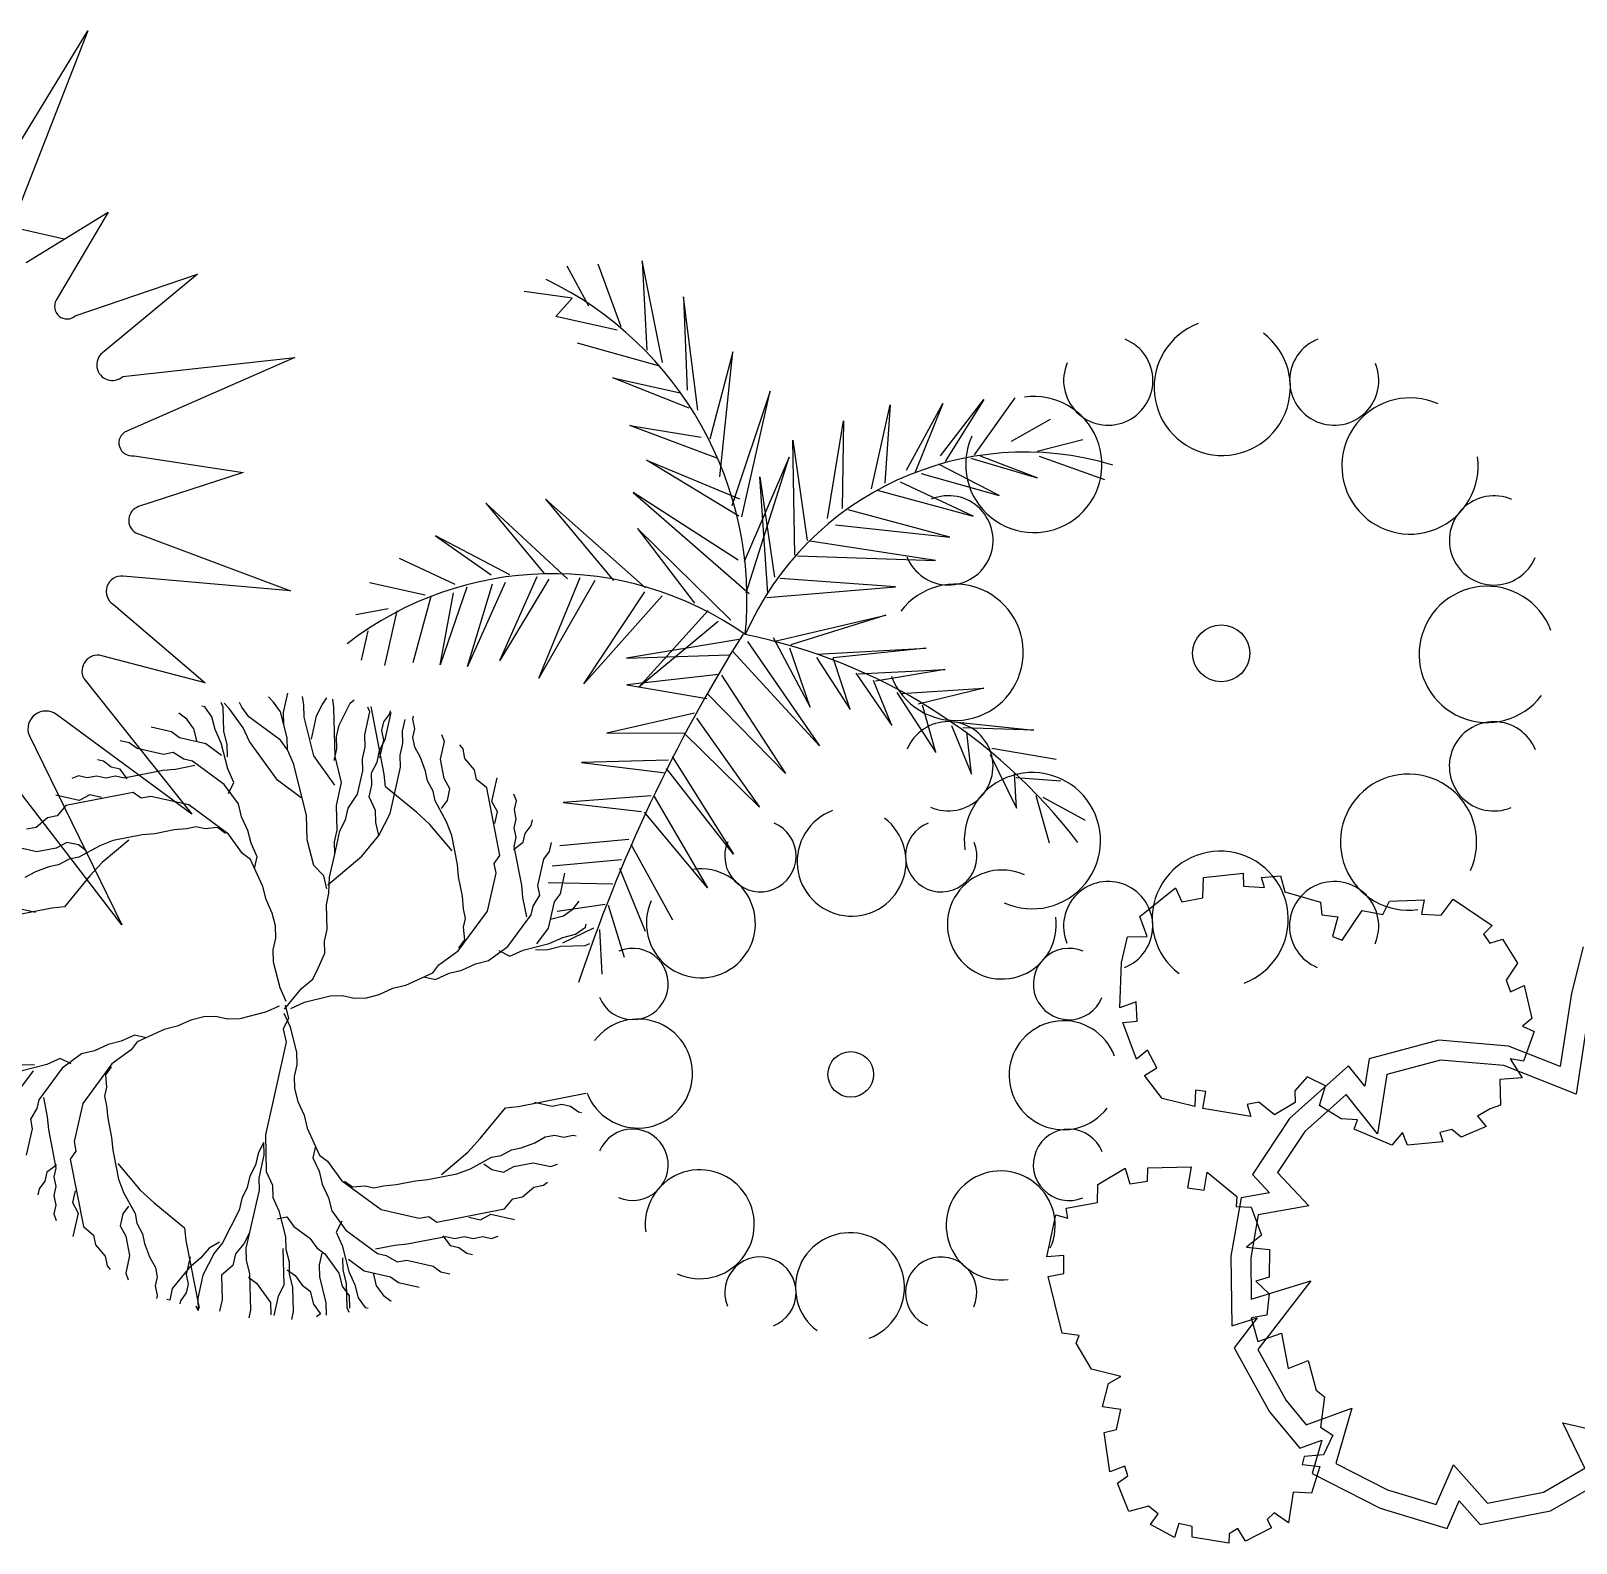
# Model space of a CAD drawing. Header units: millimetres. Extents: x 2680932 to 6187768, y 127588 to 383208.
# Drawn here: x 3078451 to 3079363, y 146668 to 147560 of the extents above; entities that cross this region are included whole.
import ezdxf

# ---------------------------------------------------------------- set-up
doc = ezdxf.new("R2010")
doc.units = ezdxf.units.MM
doc.header["$LTSCALE"] = 20
doc.layers.add('家具内线', color=36, linetype='Continuous')
doc.layers.add('家具外线', color=255, linetype='Continuous')

# ---------------------------------------------------------------- blocks, each defined once
blk = doc.blocks.new('MK-ZW-0004')
at = {"layer": '家具内线'}
for p, q in [((-131356.9, 4514.5), (-131363.73, 4542.24)), ((-131354.85, 4510.93), (-131339.53, 4535.52)), ((-131354.85, 4495.11), (-131371.21, 4515.81)), ((-131357.9, 4472.79), (-131378.71, 4505.19)), ((-131341.56, 4507.46), (-131355.87, 4492.94)), ((-131354.5, 4474.74), (-131341.56, 4507.46)), ((-131352.1, 4442.88), (-131382.45, 4484.06)), ((-131382.45, 4484.06), (-131355.17, 4452.2)), ((-131338.48, 4474.41), (-131354.83, 4455.56)), ((-131351.76, 4446.24), (-131338.48, 4474.41)), ((-131333.7, 4450.24), (-131349.02, 4425.65)), ((-131344.25, 4409.4), (-131333.7, 4450.24)), ((-131380.73, 4445.49), (-131347.66, 4423.27)), ((-131345.61, 4411.78), (-131380.73, 4445.49)), ((-131503.8, 4377.02), (-131519.67, 4414.95)), ((-131337.08, 4385.02), (-131373.56, 4421.11)), ((-131373.56, 4421.11), (-131340.83, 4395.53)), ((-131327.89, 4420.34), (-131340.15, 4394.33)), ((-131336.4, 4383.82), (-131327.89, 4420.34)), ((-131329.23, 4359.44), (-131375.26, 4404.31)), ((-131375.26, 4404.31), (-131334.01, 4367.79)), ((-131202.27, 4345.15), (-131183.81, 4404.77)), ((-131183.81, 4404.77), (-131191.7, 4347.11)), ((-131318.34, 4395.74), (-131334.01, 4367.79)), ((-131327.53, 4360.42), (-131318.34, 4395.74)), ((-131307.02, 4324.05), (-131290.33, 4396.97)), ((-131290.33, 4396.97), (-131296.9, 4321.67)), ((-131253.32, 4332.29), (-131239.7, 4395.27)), ((-131239.7, 4395.27), (-131241.88, 4332.71)), ((-131226.91, 4337.18), (-131208.89, 4402.68)), ((-131208.89, 4402.68), (-131219.43, 4339.42)), ((-131172.34, 4354.1), (-131156.07, 4402.24)), ((-131157.38, 4358.58), (-131140.22, 4394.96)), ((-131136.69, 4368.37), (-131120.42, 4396.07)), ((-131505.12, 4374.22), (-131528.46, 4389.48)), ((-131475.62, 4348.18), (-131493.68, 4384.85)), ((-131493.68, 4384.85), (-131480.46, 4351.54)), ((-131281.93, 4326.14), (-131264.79, 4393.18)), ((-131264.79, 4393.18), (-131268.29, 4327.82)), ((-131122.61, 4374.38), (-131104.13, 4393.13)), ((-131303.34, 4377.42), (-131321.05, 4345.14)), ((-131319, 4333.65), (-131303.34, 4377.42)), ((-131499.39, 4359.1), (-131524.49, 4367.23)), ((-131449.2, 4332.63), (-131470.79, 4375.47)), ((-131470.79, 4375.47), (-131460.21, 4336.56)), ((-131424.55, 4320.17), (-131451.42, 4372.24)), ((-131451.42, 4372.24), (-131437.32, 4327.17)), ((-131392.85, 4315.82), (-131432.93, 4370.56)), ((-131432.93, 4370.56), (-131404.3, 4315.4)), ((-131364.24, 4311.75), (-131417.09, 4373.49)), ((-131417.09, 4373.49), (-131375.68, 4311.34)), ((-131333.87, 4314.82), (-131389.79, 4366.62)), ((-131389.79, 4366.62), (-131347.51, 4313.15)), ((-131317.98, 4335.82), (-131373.54, 4373.65)), ((-131373.54, 4373.65), (-131322.75, 4344.16)), ((-131135.81, 4366.83), (-131113.79, 4348.77)), ((-131120.85, 4371.3), (-131101.92, 4363.74)), ((-131147.69, 4362.07), (-131122.59, 4333.51)), ((-131478.7, 4348.46), (-131519.64, 4343.43)), ((-131173.66, 4351.3), (-131143.28, 4323.72)), ((-131161.78, 4356.06), (-131131.39, 4328.48)), ((-131188.16, 4300.08), (-131217.23, 4340.68)), ((-131201.39, 4343.61), (-131163.52, 4308.05)), ((-131163.52, 4308.05), (-131190.82, 4345.57)), ((-131506.42, 4330.55), (-131464.17, 4338.38)), ((-131464.61, 4334.04), (-131506.42, 4330.55)), ((-131211.05, 4299.25), (-131241.88, 4332.71)), ((-131223.83, 4336.9), (-131188.16, 4300.08)), ((-131488.37, 4314.31), (-131447.44, 4329.55)), ((-131444.8, 4324.93), (-131488.37, 4314.31)), ((-131251.54, 4278.13), (-131293.81, 4321.39)), ((-131281.05, 4324.6), (-131240.1, 4288.76)), ((-131240.1, 4288.76), (-131266.09, 4329.08)), ((-131254.64, 4329.5), (-131211.05, 4299.25)), ((-131466.79, 4291.91), (-131430.71, 4320.73)), ((-131422.79, 4317.09), (-131466.79, 4291.91)), ((-131441.26, 4277.91), (-131402.54, 4312.33)), ((-131336.07, 4313.56), (-131383.59, 4263.89)), ((-131304.38, 4319.43), (-131251.54, 4278.13)), ((-131392.41, 4309.94), (-131441.26, 4277.91)), ((-131363.36, 4310.21), (-131412.64, 4263.62)), ((-131412.64, 4263.62), (-131374.8, 4309.8)), ((-131327.7, 4304.05), (-131403.84, 4268.66)), ((-131383.59, 4263.89), (-131345.75, 4310.07)), ((-131326.34, 4214.89), (-131328.58, 4305.58)), ((-131309.66, 4308.24), (-131312.26, 4231.12)), ((-131303.93, 4303.34), (-131243.62, 4294.92)), ((-131243.62, 4294.92), (-131304.81, 4294.66)), ((-131403.84, 4268.66), (-131340.46, 4290.61)), ((-131338.7, 4287.53), (-131326.34, 4214.89)), ((-131312.26, 4231.12), (-131302.6, 4285.7)), ((-131358.94, 4271.86), (-131424.95, 4234.1)), ((-131358.06, 4270.32), (-131345.71, 4207.9)), ((-131292.91, 4268.77), (-131223.36, 4269.72)), ((-131223.36, 4269.72), (-131287.63, 4259.53)), ((-131424.95, 4234.1), (-131359.82, 4263.19)), ((-131345.71, 4207.9), (-131365.98, 4263.75)), ((-131289.83, 4258.27), (-131288.47, 4179.33)), ((-131367.73, 4246.4), (-131427.14, 4202.19)), ((-131288.47, 4179.33), (-131280.14, 4241.33)), ((-131272.65, 4233.35), (-131207.95, 4247.89)), ((-131207.95, 4247.89), (-131268.24, 4225.65)), ((-131374.77, 4238.28), (-131354.06, 4186.77)), ((-131427.14, 4202.19), (-131380.05, 4227.08)), ((-131354.06, 4186.77), (-131377.41, 4222.47)), ((-131255.03, 4212.77), (-131200.02, 4223.81)), ((-131200.02, 4223.81), (-131251.51, 4206.61)), ((-131262.52, 4220.75), (-131262.93, 4155.11)), ((-131236.1, 4194.99), (-131184.61, 4212.19)), ((-131184.61, 4212.19), (-131230.37, 4190.09)), ((-131387.97, 4210.29), (-131431.52, 4158.8)), ((-131385.32, 4205.67), (-131368.14, 4160.32)), ((-131262.93, 4155.11), (-131255.47, 4208.43)), ((-131431.52, 4158.8), (-131392.36, 4197.56)), ((-131368.14, 4160.32), (-131388.4, 4195.74)), ((-131241.38, 4194.01), (-131228.6, 4146.14)), ((-131218.93, 4180.29), (-131174.48, 4199.59)), ((-131174.48, 4199.59), (-131211, 4176.65)), ((-131228.6, 4146.14), (-131233.89, 4186.03)), ((-131200.43, 4168.39), (-131164.35, 4186.99)), ((-131394.55, 4175.86), (-131430.63, 4126.61)), ((-131391.47, 4175.58), (-131369.01, 4131.21)), ((-131180.62, 4159.28), (-131152.02, 4175.65)), ((-131215.4, 4174.13), (-131204.38, 4139.56)), ((-131430.63, 4126.61), (-131393.67, 4164.11)), ((-131198.67, 4165.31), (-131181.93, 4136.05)), ((-131160.37, 4154.52), (-131144.97, 4163.33)), ((-131177.98, 4154.67), (-131162.57, 4143.04)), ((-131393.66, 4143.67), (-131411.69, 4108.83)), ((-131390.58, 4143.39), (-131372.08, 4111.06)), ((-131389.69, 4121.42), (-131398.48, 4095.95)), ((-131372.08, 4111.06), (-131386.6, 4110.92)), ((-131386.6, 4110.92), (-131370.31, 4087.54))]:
    blk.add_line(p, q, dxfattribs=at)
for centre, radius in [((-131490.54, 4534.88), 16.83), ((-131159.75, 4541.43), 13.46)]:
    blk.add_circle(centre, radius, dxfattribs=at)
at = {"layer": '家具外线'}
for p, q in [((-131000.12, 4447.66), (-131003.9, 4449.57)), ((-130989.09, 4451.92), (-130992, 4452.3)), ((-130984.43, 4448.47), (-130989.09, 4451.92)), ((-130955.61, 4440.48), (-130962.65, 4452.77)), ((-130945.2, 4450.52), (-130948.99, 4452.43)), ((-130942.56, 4445.91), (-130945.2, 4450.52)), ((-131022.77, 4444.9), (-131023.65, 4446.43)), ((-131018.1, 4441.45), (-131022.77, 4444.9)), ((-131015.47, 4436.83), (-131018.1, 4441.45)), ((-130994.84, 4438.44), (-131000.12, 4447.66)), ((-130975.7, 4447.35), (-130984.43, 4448.47)), ((-130971.03, 4443.9), (-130975.7, 4447.35)), ((-130963.19, 4444.3), (-130971.03, 4443.9)), ((-130930.52, 4420.15), (-130963.19, 4444.3)), ((-130948.92, 4438.19), (-130955.61, 4440.48)), ((-130937.9, 4442.46), (-130942.56, 4445.91)), ((-130935.26, 4437.84), (-130937.9, 4442.46)), ((-130928.9, 4445.56), (-130930.66, 4448.63)), ((-130928.29, 4439.79), (-130928.9, 4445.56)), ((-130925.65, 4435.18), (-130928.29, 4439.79)), ((-130910.57, 4441.77), (-130913.21, 4446.38)), ((-130909.96, 4436), (-130910.57, 4441.77)), ((-131013.3, 4409.51), (-131045.97, 4433.66)), ((-131034.94, 4437.93), (-131035.82, 4439.47)), ((-131034.33, 4432.16), (-131034.94, 4437.93)), ((-131031.7, 4427.55), (-131034.33, 4432.16)), ((-131010.8, 4433.38), (-131015.47, 4436.83)), ((-131004.1, 4431.09), (-131010.8, 4433.38)), ((-130996.53, 4427.27), (-131004.1, 4431.09)), ((-130985.51, 4431.54), (-130994.84, 4438.44)), ((-130978.81, 4429.25), (-130985.51, 4431.54)), ((-130945.4, 4432.04), (-130948.92, 4438.19)), ((-130930.59, 4434.39), (-130935.26, 4437.84)), ((-130927.95, 4429.78), (-130930.59, 4434.39)), ((-130927.07, 4428.25), (-130925.65, 4435.18)), ((-130902.05, 4422.16), (-130909.96, 4436)), ((-130889, 4427.59), (-130895.15, 4438.35)), ((-130877.36, 4426.09), (-130877.97, 4431.86)), ((-131027.03, 4424.1), (-131031.7, 4427.55)), ((-131021.75, 4414.88), (-131027.03, 4424.1)), ((-130991.86, 4423.82), (-130996.53, 4427.27)), ((-130985.17, 4421.53), (-130991.86, 4423.82)), ((-130980.5, 4418.08), (-130985.17, 4421.53)), ((-130975.29, 4423.1), (-130978.81, 4429.25)), ((-130974.68, 4417.33), (-130975.29, 4423.1)), ((-130909.29, 4415.98), (-130927.95, 4429.78)), ((-130897.38, 4418.71), (-130902.05, 4422.16)), ((-130888.39, 4421.82), (-130889, 4427.59)), ((-130880.47, 4407.99), (-130888.39, 4421.82)), ((-130878.78, 4419.15), (-130877.36, 4426.09)), ((-130866.27, 4416.11), (-130864.85, 4423.04)), ((-130864.85, 4423.04), (-130865.73, 4424.58)), ((-130967.11, 4413.5), (-130980.5, 4418.08)), ((-130959.53, 4409.67), (-130967.11, 4413.5)), ((-130929.91, 4414.38), (-130930.52, 4420.15)), ((-130925.25, 4410.93), (-130929.91, 4414.38)), ((-130903.74, 4411), (-130909.29, 4415.98)), ((-130895.89, 4411.4), (-130897.38, 4418.71)), ((-130883.11, 4412.6), (-130878.78, 4419.15)), ((-130870.6, 4409.56), (-130866.27, 4416.11)), ((-130867.96, 4404.95), (-130857.55, 4414.98)), ((-130863.53, 4411.32), (-130858.32, 4416.34)), ((-130857.55, 4414.98), (-130856.4, 4417.68)), ((-131007.75, 4404.53), (-131013.3, 4409.51)), ((-130984.22, 4405.75), (-131007.75, 4404.53)), ((-130973.46, 4405.78), (-130984.22, 4405.75)), ((-130953.11, 4403.15), (-130973.46, 4405.78)), ((-130945.53, 4399.32), (-130959.53, 4409.67)), ((-130913.81, 4390.95), (-130925.25, 4410.93)), ((-130894.41, 4404.1), (-130903.74, 4411)), ((-130893.26, 4406.79), (-130895.89, 4411.4)), ((-130890.82, 4383.71), (-130893.26, 4406.79)), ((-130879.25, 4396.44), (-130880.47, 4407.99)), ((-130874.05, 4401.46), (-130870.6, 4409.56)), ((-130872.29, 4398.39), (-130867.96, 4404.95)), ((-130869.28, 4397.83), (-130864.95, 4404.38)), ((-130864.95, 4404.38), (-130863.53, 4411.32)), ((-130859.94, 4390.93), (-130851.29, 4404.04)), ((-130851.29, 4404.04), (-130846.08, 4409.06)), ((-130845.74, 4399.05), (-130844.32, 4405.99)), ((-130844.32, 4405.99), (-130841.41, 4405.61)), ((-130939.99, 4394.34), (-130945.53, 4399.32)), ((-130930.65, 4387.44), (-130939.99, 4394.34)), ((-130882.7, 4388.35), (-130874.05, 4401.46)), ((-130877.5, 4393.37), (-130872.29, 4398.39)), ((-130872.11, 4383.96), (-130869.28, 4397.83)), ((-130850.07, 4392.5), (-130845.74, 4399.05)), ((-130834.38, 4393.31), (-130830.32, 4395.64)), ((-130925.11, 4382.45), (-130930.65, 4387.44)), ((-130910.77, 4362.09), (-130913.81, 4390.95)), ((-130886.15, 4380.26), (-130882.7, 4388.35)), ((-130871.24, 4382.43), (-130865.15, 4385.91)), ((-130865.15, 4385.91), (-130859.94, 4390.93)), ((-130850.88, 4379.79), (-130849.46, 4386.73)), ((-130849.46, 4386.73), (-130850.07, 4392.5)), ((-130844.79, 4383.28), (-130834.38, 4393.31)), ((-130835.19, 4380.61), (-130825.04, 4386.41)), ((-130829.37, 4379.86), (-130824.17, 4384.88)), ((-130920.44, 4379), (-130925.11, 4382.45)), ((-130917.8, 4374.39), (-130920.44, 4379)), ((-130893.66, 4369.84), (-130890.82, 4383.71)), ((-130893.12, 4378.31), (-130886.15, 4380.26)), ((-130872.92, 4371.26), (-130871.51, 4378.19)), ((-130871.51, 4378.19), (-130872.11, 4383.96)), ((-130857.77, 4363.61), (-130842.15, 4378.67)), ((-130854.33, 4371.7), (-130849.12, 4376.72)), ((-130850.27, 4374.02), (-130850.88, 4379.79)), ((-130849.12, 4376.72), (-130844.79, 4383.28)), ((-130842.15, 4378.67), (-130835.19, 4380.61)), ((-130832.21, 4365.99), (-130829.37, 4379.86)), ((-130818.01, 4374.12), (-130813.95, 4376.44)), ((-131118.13, 4367.24), (-131119.66, 4366.36)), ((-131111.2, 4365.82), (-131118.13, 4367.24)), ((-131110.07, 4374.55), (-131112.76, 4375.7)), ((-131100.03, 4364.13), (-131110.07, 4374.55)), ((-130912.26, 4369.4), (-130917.8, 4374.39)), ((-130911.65, 4363.63), (-130912.26, 4369.4)), ((-130897.98, 4363.29), (-130893.66, 4369.84)), ((-130871.71, 4359.72), (-130872.92, 4371.26)), ((-130858.65, 4365.14), (-130854.33, 4371.7)), ((-130833.63, 4359.06), (-130818.01, 4374.12)), ((-131104.64, 4361.5), (-131111.2, 4365.82)), ((-131096.55, 4358.05), (-131104.64, 4361.5)), ((-131093.47, 4359.81), (-131100.03, 4364.13)), ((-131083.43, 4349.39), (-131096.55, 4358.05)), ((-131088.45, 4354.6), (-131093.47, 4359.81)), ((-130913.61, 4348.23), (-130910.77, 4362.09)), ((-130901.43, 4355.19), (-130897.98, 4363.29)), ((-130873.13, 4352.78), (-130871.71, 4359.72)), ((-130872.52, 4347.01), (-130863.86, 4360.13)), ((-130863.86, 4360.13), (-130858.65, 4365.14)), ((-130837.96, 4352.5), (-130833.63, 4359.06)), ((-130831.6, 4360.22), (-130832.21, 4365.99)), ((-130821.66, 4347.55), (-130811.24, 4357.59)), ((-130811.24, 4357.59), (-130805.16, 4361.07)), ((-131121.17, 4354.73), (-131126.94, 4354.12)), ((-131114.24, 4353.31), (-131121.17, 4354.73)), ((-131103.07, 4351.62), (-131116.9, 4343.71)), ((-131107.68, 4348.98), (-131114.24, 4353.31)), ((-131091.53, 4352.84), (-131103.07, 4351.62)), ((-131075.34, 4345.94), (-131083.43, 4349.39)), ((-130909.21, 4340.54), (-130905.76, 4348.64)), ((-130905.76, 4348.64), (-130901.43, 4355.19)), ((-130868.46, 4349.33), (-130873.13, 4352.78)), ((-130843.16, 4347.49), (-130837.96, 4352.5)), ((-130836.47, 4345.2), (-130830.38, 4348.68)), ((-130830.38, 4348.68), (-130821.66, 4347.55)), ((-130822.58, 4318.22), (-130798.43, 4350.88)), ((-130802.18, 4346.45), (-130796.97, 4351.47)), ((-130796.97, 4351.47), (-130798.12, 4348.78)), ((-131122.67, 4343.1), (-131133.43, 4336.94)), ((-131116.9, 4343.71), (-131122.67, 4343.1)), ((-131078.79, 4341.28), (-131101.88, 4338.84)), ((-131064.93, 4338.44), (-131078.79, 4341.28)), ((-131073.4, 4338.98), (-131075.34, 4345.94)), ((-130919.89, 4326.27), (-130913, 4342.46)), ((-130915.29, 4337.06), (-130909.21, 4340.54)), ((-130913, 4342.46), (-130913.61, 4348.23)), ((-130875.96, 4338.92), (-130872.52, 4347.01)), ((-130873.6, 4330.07), (-130843.16, 4347.49)), ((-130851.28, 4342.84), (-130844.31, 4344.79)), ((-130844.31, 4344.79), (-130836.47, 4345.2)), ((-130828.29, 4335.6), (-130814.35, 4339.49)), ((-130814.35, 4339.49), (-130802.18, 4346.45)), ((-130799.94, 4339.25), (-130794.17, 4339.86)), ((-130794.17, 4339.86), (-130792.63, 4340.74)), ((-131113.8, 4334.71), (-131117.25, 4330.05)), ((-131106.49, 4336.2), (-131113.8, 4334.71)), ((-131101.88, 4338.84), (-131106.49, 4336.2)), ((-131099.18, 4337.69), (-131106.08, 4328.36)), ((-131058.37, 4334.11), (-131064.93, 4338.44)), ((-131050.28, 4330.66), (-131058.37, 4334.11)), ((-131043.72, 4326.34), (-131050.28, 4330.66)), ((-130884.62, 4325.81), (-130881.17, 4333.9)), ((-130881.17, 4333.9), (-130875.96, 4338.92)), ((-130857.03, 4329.35), (-130836.13, 4335.19)), ((-130836.13, 4335.19), (-130828.29, 4335.6)), ((-130835.25, 4333.65), (-130828.56, 4331.36)), ((-130828.56, 4331.36), (-130820.71, 4331.77)), ((-130820.71, 4331.77), (-130811.99, 4330.64)), ((-130817.22, 4326.67), (-130808, 4331.95)), ((-130811.99, 4330.64), (-130796.3, 4331.46)), ((-130808, 4331.95), (-130804.55, 4336.61)), ((-130804.55, 4336.61), (-130799.94, 4339.25)), ((-130796.3, 4331.46), (-130790.21, 4334.94)), ((-130790.21, 4334.94), (-130789.33, 4333.41)), ((-131136.85, 4321.52), (-131141.46, 4318.88)), ((-131131.08, 4322.13), (-131136.85, 4321.52)), ((-131117.25, 4330.05), (-131131.08, 4322.13)), ((-131111.07, 4322.81), (-131124.87, 4304.14)), ((-131106.08, 4328.36), (-131111.07, 4322.81)), ((-131057.18, 4321.33), (-131086.04, 4318.28)), ((-131043.31, 4318.49), (-131057.18, 4321.33)), ((-131035.63, 4322.89), (-131043.72, 4326.34)), ((-131032.15, 4316.8), (-131035.63, 4322.89)), ((-130924.22, 4319.72), (-130919.89, 4326.27)), ((-130900.24, 4310.75), (-130884.62, 4325.81)), ((-130890.98, 4318.09), (-130878.8, 4325.05)), ((-130878.8, 4325.05), (-130873.6, 4330.07)), ((-130876.17, 4320.44), (-130870.08, 4323.93)), ((-130870.08, 4323.93), (-130863.11, 4325.87)), ((-130863.11, 4325.87), (-130857.03, 4329.35)), ((-130795.26, 4320.38), (-130790.65, 4323.02)), ((-130790.65, 4323.02), (-130787.2, 4327.69)), ((-130787.2, 4327.69), (-130785.66, 4328.57)), ((-131086.04, 4318.28), (-131106.02, 4306.85)), ((-131069.47, 4314.29), (-131074.08, 4311.66)), ((-131064.49, 4319.84), (-131069.47, 4314.29)), ((-131058.71, 4320.45), (-131064.49, 4319.84)), ((-131037.54, 4319.1), (-131043.31, 4318.49)), ((-131021.35, 4312.2), (-131037.54, 4319.1)), ((-131014.8, 4307.88), (-131021.35, 4312.2)), ((-130927.67, 4311.62), (-130924.22, 4319.72)), ((-130896.18, 4313.07), (-130890.98, 4318.09)), ((-130896.18, 4313.07), (-130889.22, 4315.02)), ((-130889.22, 4315.02), (-130883.13, 4318.5)), ((-130883.13, 4318.5), (-130876.17, 4320.44)), ((-130827.57, 4312.67), (-130822.58, 4318.22)), ((-130826.34, 4289.13), (-130827.57, 4312.67)), ((-130801, 4309.02), (-130798.71, 4315.72)), ((-130798.71, 4315.72), (-130795.26, 4320.38)), ((-131140.64, 4303.19), (-131143.72, 4301.44)), ((-131134.87, 4303.8), (-131140.64, 4303.19)), ((-131130.26, 4306.44), (-131134.87, 4303.8)), ((-131123.33, 4305.02), (-131130.26, 4306.44)), ((-131124.87, 4304.14), (-131129.48, 4301.51)), ((-131106.02, 4306.85), (-131109.47, 4302.18)), ((-131077.53, 4306.99), (-131082.52, 4301.44)), ((-131074.08, 4311.66), (-131077.53, 4306.99)), ((-131006.71, 4304.43), (-131014.8, 4307.88)), ((-131000.15, 4300.1), (-131006.71, 4304.43)), ((-130948.93, 4282.89), (-130900.24, 4310.75)), ((-130937.2, 4300.05), (-130932, 4305.07)), ((-130932, 4305.07), (-130927.67, 4311.62)), ((-130804.83, 4301.45), (-130801, 4309.02)), ((-130793.66, 4299.76), (-130784.44, 4305.03)), ((-130784.44, 4305.03), (-130782.53, 4308.82)), ((-131137.54, 4294.2), (-131140.99, 4289.53)), ((-131115.24, 4301.57), (-131139.39, 4268.91)), ((-131132.93, 4296.84), (-131137.54, 4294.2)), ((-131129.48, 4301.51), (-131132.93, 4296.84)), ((-131109.47, 4302.18), (-131115.24, 4301.57)), ((-131082.52, 4301.44), (-131089.42, 4292.11)), ((-130995.13, 4294.89), (-131000.15, 4300.1)), ((-130991.65, 4288.81), (-130995.13, 4294.89)), ((-130948.5, 4291.54), (-130943.29, 4296.56)), ((-130943.29, 4296.56), (-130937.2, 4300.05)), ((-130810.57, 4290.08), (-130808.28, 4296.78)), ((-130808.28, 4296.78), (-130804.83, 4301.45)), ((-130800.56, 4290.42), (-130793.66, 4299.76)), ((-130783.62, 4289.34), (-130780.17, 4294.01)), ((-130780.17, 4294.01), (-130779.8, 4296.92)), ((-131145.6, 4286.9), (-131147.51, 4283.11)), ((-131140.99, 4289.53), (-131145.6, 4286.9)), ((-131127.12, 4286.69), (-131133.27, 4283.18)), ((-131094.41, 4286.56), (-131104.76, 4272.56)), ((-131089.42, 4292.11), (-131094.41, 4286.56)), ((-130986.63, 4283.6), (-130991.65, 4288.81)), ((-130957.15, 4278.43), (-130948.5, 4291.54)), ((-130826.31, 4278.38), (-130826.34, 4289.13)), ((-130818.6, 4272.02), (-130814.02, 4285.42)), ((-130814.02, 4285.42), (-130810.57, 4290.08)), ((-130802.85, 4283.73), (-130800.56, 4290.42)), ((-130784.75, 4280.62), (-130783.62, 4289.34)), ((-131135.56, 4276.48), (-131147.86, 4269.45)), ((-131133.27, 4283.18), (-131135.56, 4276.48)), ((-131098.23, 4278.99), (-131100.87, 4258.63)), ((-130973.52, 4274.94), (-130986.63, 4283.6)), ((-130960.6, 4270.34), (-130957.15, 4278.43)), ((-130960.22, 4274.39), (-130953.26, 4276.34)), ((-130953.26, 4276.34), (-130948.93, 4282.89)), ((-130828.95, 4258.02), (-130826.31, 4278.38)), ((-130814.77, 4279.6), (-130809, 4280.21)), ((-130809, 4280.21), (-130802.85, 4283.73)), ((-130788.2, 4275.95), (-130784.75, 4280.62)), ((-130787.79, 4268.11), (-130788.2, 4275.95)), ((-131139.39, 4268.91), (-131138.98, 4261.06)), ((-131104.76, 4272.56), (-131108.58, 4264.99)), ((-130993.9, 4267.36), (-131002.9, 4264.25)), ((-130986.94, 4269.31), (-130993.9, 4267.36)), ((-130978.21, 4268.18), (-130986.94, 4269.31)), ((-130962.52, 4268.99), (-130978.21, 4268.18)), ((-130965.42, 4271.5), (-130973.52, 4274.94)), ((-130966.58, 4266.67), (-130970.03, 4258.58)), ((-130964.55, 4267.83), (-130960.22, 4274.39)), ((-130822.42, 4264.45), (-130818.6, 4272.02)), ((-130811.94, 4235.44), (-130787.79, 4268.11)), ((-130791.62, 4260.53), (-130779.32, 4267.57)), ((-131138.98, 4261.06), (-131142.43, 4256.39)), ((-131112.41, 4257.41), (-131118.18, 4256.8)), ((-131108.58, 4264.99), (-131113.16, 4251.6)), ((-131100.87, 4258.63), (-131100.83, 4247.88)), ((-131008.1, 4259.24), (-131014.19, 4255.75)), ((-131002.9, 4264.25), (-131008.1, 4259.24)), ((-130970.03, 4258.58), (-130978.68, 4245.47)), ((-130961.76, 4265.52), (-130953.66, 4262.07)), ((-130953.66, 4262.07), (-130940.55, 4253.41)), ((-130832.77, 4250.45), (-130822.42, 4264.45)), ((-130793.91, 4253.84), (-130791.62, 4260.53)), ((-131142.43, 4256.39), (-131143.56, 4247.67)), ((-131124.33, 4253.29), (-131126.62, 4246.59)), ((-131118.18, 4256.8), (-131124.33, 4253.29)), ((-131113.16, 4251.6), (-131116.61, 4246.93)), ((-131014.19, 4255.75), (-131024.6, 4245.71)), ((-130940.55, 4253.41), (-130935.53, 4248.21)), ((-130935.53, 4248.21), (-130932.05, 4242.12)), ((-130837.76, 4244.9), (-130832.77, 4250.45)), ((-130800.06, 4250.32), (-130793.91, 4253.84)), ((-130786.19, 4247.48), (-130781.58, 4250.12)), ((-130781.58, 4250.12), (-130779.67, 4253.9)), ((-131147.01, 4243), (-131147.38, 4240.1)), ((-131143.56, 4247.67), (-131147.01, 4243)), ((-131126.62, 4246.59), (-131133.52, 4237.26)), ((-131118.9, 4240.23), (-131122.35, 4235.57)), ((-131116.61, 4246.93), (-131118.9, 4240.23)), ((-131100.83, 4247.88), (-131099.61, 4224.34)), ((-131075.73, 4240.94), (-131089.66, 4237.05)), ((-131075.73, 4240.94), (-131080.06, 4234.39)), ((-131060.04, 4241.76), (-131075.73, 4240.94)), ((-131033.87, 4238.37), (-131060.04, 4241.76)), ((-131030.69, 4242.23), (-131037.93, 4236.05)), ((-131031.84, 4239.53), (-131036.17, 4232.98)), ((-131024.6, 4245.71), (-131030.69, 4242.23)), ((-130983.89, 4240.45), (-130989.98, 4236.97)), ((-130978.68, 4245.47), (-130983.89, 4240.45)), ((-130932.05, 4242.12), (-130927.03, 4236.91)), ((-130844.66, 4235.57), (-130837.76, 4244.9)), ((-130797.7, 4235.51), (-130794.25, 4240.17)), ((-130794.25, 4240.17), (-130789.64, 4242.81)), ((-130789.64, 4242.81), (-130786.19, 4247.48)), ((-131142.74, 4231.98), (-131144.65, 4228.19)), ((-131133.52, 4237.26), (-131142.74, 4231.98)), ((-131122.35, 4235.57), (-131126.18, 4227.99)), ((-131089.66, 4237.05), (-131114.01, 4223.12)), ((-131080.06, 4234.39), (-131085.27, 4229.37)), ((-131037.93, 4236.05), (-131050.1, 4229.09)), ((-131036.17, 4232.98), (-131036.71, 4224.51)), ((-130995.18, 4231.95), (-130999.51, 4225.39)), ((-130989.98, 4236.97), (-130995.18, 4231.95)), ((-130927.03, 4236.91), (-130920.47, 4232.59)), ((-130920.47, 4232.59), (-130912.38, 4229.14)), ((-130853.1, 4225.36), (-130849.65, 4230.02)), ((-130849.65, 4230.02), (-130844.66, 4235.57)), ((-130841.14, 4218.73), (-130821.16, 4230.16)), ((-130821.16, 4230.16), (-130817.71, 4234.83)), ((-130817.71, 4234.83), (-130811.94, 4235.44)), ((-130816.11, 4214.2), (-130802.31, 4232.87)), ((-130803.85, 4231.99), (-130796.92, 4230.57)), ((-130802.31, 4232.87), (-130797.7, 4235.51)), ((-130796.92, 4230.57), (-130792.31, 4233.21)), ((-130792.31, 4233.21), (-130786.53, 4233.82)), ((-130786.53, 4233.82), (-130783.46, 4235.58)), ((-131128.47, 4221.3), (-131131.92, 4216.63)), ((-131126.18, 4227.99), (-131128.47, 4221.3)), ((-131114.01, 4223.12), (-131119.22, 4218.1)), ((-131099.61, 4224.34), (-131104.6, 4218.8)), ((-131088.71, 4221.27), (-131094.8, 4217.79)), ((-131085.27, 4229.37), (-131088.71, 4221.27)), ((-131062.27, 4222.12), (-131069.24, 4220.18)), ((-131050.1, 4229.09), (-131062.27, 4222.12)), ((-131055.31, 4224.07), (-131061.39, 4220.59)), ((-131050.1, 4229.09), (-131055.31, 4224.07)), ((-131036.71, 4224.51), (-131045.36, 4211.4)), ((-130999.51, 4225.39), (-131002.96, 4217.3)), ((-130912.38, 4229.14), (-130905.82, 4224.81)), ((-130905.82, 4224.81), (-130889.64, 4217.91)), ((-130862.69, 4217.17), (-130857.71, 4222.72)), ((-130857.71, 4222.72), (-130853.1, 4225.36)), ((-131136.53, 4213.99), (-131139.98, 4209.32)), ((-131131.92, 4216.63), (-131136.53, 4213.99)), ((-131125.3, 4214.62), (-131130.51, 4209.6)), ((-131104.6, 4218.8), (-131128.75, 4186.13)), ((-131119.22, 4218.1), (-131125.3, 4214.62)), ((-131100.01, 4212.77), (-131106.97, 4210.83)), ((-131094.8, 4217.79), (-131100.01, 4212.77)), ((-131085.2, 4215.13), (-131097.37, 4208.16)), ((-131075.32, 4216.7), (-131085.2, 4215.13)), ((-131069.24, 4220.18), (-131075.32, 4216.7)), ((-131061.39, 4220.59), (-131071.81, 4210.55)), ((-131002.96, 4217.3), (-131007.29, 4210.74)), ((-130895.03, 4220.21), (-130891.55, 4214.13)), ((-130891.55, 4214.13), (-130883.46, 4210.68)), ((-130889.64, 4217.91), (-130883.87, 4218.52)), ((-130883.87, 4218.52), (-130870, 4215.68)), ((-130870, 4215.68), (-130841.14, 4218.73)), ((-130868.47, 4216.56), (-130862.69, 4217.17)), ((-130821.1, 4208.66), (-130816.11, 4214.2)), ((-130809.93, 4206.97), (-130796.1, 4214.88)), ((-131139.98, 4209.32), (-131141.52, 4208.45)), ((-131130.51, 4209.6), (-131136.59, 4206.12)), ((-131120.03, 4205.4), (-131134.23, 4197.27)), ((-131119.18, 4205.07), (-131122.63, 4200.4)), ((-131113.06, 4207.35), (-131120.03, 4205.4)), ((-131109.96, 4210.34), (-131119.18, 4205.07)), ((-131106.97, 4210.83), (-131113.06, 4207.35)), ((-131102.58, 4203.14), (-131108.66, 4199.66)), ((-131097.37, 4208.16), (-131102.58, 4203.14)), ((-131083.98, 4203.58), (-131092.63, 4190.47)), ((-131071.81, 4210.55), (-131083.98, 4203.58)), ((-131045.36, 4211.4), (-131055.78, 4201.36)), ((-131007.29, 4210.74), (-131014.18, 4194.55)), ((-130883.46, 4210.68), (-130876.9, 4206.35)), ((-130876.9, 4206.35), (-130868.81, 4202.9)), ((-130868.81, 4202.9), (-130862.25, 4198.57)), ((-130828, 4199.32), (-130821.1, 4208.66)), ((-130813.38, 4202.3), (-130809.93, 4206.97)), ((-131133.01, 4197.15), (-131134.55, 4196.27)), ((-131127.24, 4197.76), (-131133.01, 4197.15)), ((-131122.63, 4200.4), (-131127.24, 4197.76)), ((-131113.87, 4194.64), (-131126.04, 4187.68)), ((-131108.66, 4199.66), (-131113.87, 4194.64)), ((-131080.19, 4201.67), (-131084.45, 4180.87)), ((-131055.78, 4201.36), (-131073.09, 4175.13)), ((-131017.97, 4196.47), (-131021.42, 4188.38)), ((-131011.88, 4199.95), (-131017.97, 4196.47)), ((-131014.18, 4194.55), (-131013.57, 4188.78)), ((-130862.25, 4198.57), (-130848.39, 4195.73)), ((-130853.78, 4198.03), (-130851.84, 4191.07)), ((-130848.39, 4195.73), (-130825.3, 4198.17)), ((-130825.3, 4198.17), (-130820.69, 4200.81)), ((-130820.69, 4200.81), (-130813.38, 4202.3)), ((-131126.04, 4187.68), (-131127.19, 4184.98)), ((-131092.63, 4190.47), (-131113.46, 4170.39)), ((-131096.69, 4188.15), (-131101.9, 4183.13)), ((-131090.6, 4191.63), (-131096.69, 4188.15)), ((-131061.25, 4192.1), (-131059.43, 4174.79)), ((-131021.42, 4188.38), (-131025.75, 4181.82)), ((-131013.57, 4188.78), (-131016.41, 4174.92)), ((-130851.84, 4191.07), (-130843.75, 4187.62)), ((-130843.75, 4187.62), (-130830.63, 4178.96)), ((-130835.65, 4184.17), (-130824.11, 4185.39)), ((-131121.92, 4175.76), (-131124.82, 4176.13)), ((-131107.98, 4179.65), (-131121.92, 4175.76)), ((-131101.9, 4183.13), (-131107.98, 4179.65)), ((-131084.45, 4180.87), (-131097.43, 4161.2)), ((-131025.75, 4181.82), (-131029.19, 4173.73)), ((-130838.73, 4182.41), (-130833.71, 4177.21)), ((-131113.46, 4170.39), (-131116.64, 4166.54)), ((-131102.98, 4166.19), (-131109.94, 4164.25)), ((-131090.81, 4173.16), (-131102.98, 4166.19)), ((-131076.53, 4167.04), (-131081.74, 4162.02)), ((-131076.53, 4167.04), (-131077.95, 4160.11)), ((-131073.09, 4175.13), (-131076.53, 4167.04)), ((-131059.43, 4174.79), (-131065.1, 4147.06)), ((-131033.52, 4167.17), (-131036.36, 4153.31)), ((-131029.19, 4173.73), (-131033.52, 4167.17)), ((-131016.41, 4174.92), (-131013.37, 4146.06)), ((-131015.53, 4173.38), (-131014.92, 4167.61)), ((-131014.92, 4167.61), (-131009.38, 4162.62)), ((-131109.94, 4164.25), (-131114.88, 4163.46)), ((-131097.43, 4161.2), (-131102.64, 4156.19)), ((-131081.74, 4162.02), (-131090.4, 4148.91)), ((-131077.95, 4160.11), (-131075.52, 4137.02)), ((-131034.06, 4158.7), (-131041.03, 4156.75)), ((-131009.38, 4162.62), (-131006.74, 4158.01)), ((-131006.74, 4158.01), (-131002.07, 4154.56)), ((-130980.02, 4048.77), (-130934.37, 4164.66)), ((-130934.37, 4164.66), (-130955.4, 4045.76)), ((-131102.64, 4156.19), (-131105.82, 4152.33)), ((-131091.28, 4150.45), (-131101.42, 4144.64)), ((-131090.4, 4148.91), (-131091.82, 4141.98)), ((-131086.07, 4155.47), (-131091.28, 4150.45)), ((-131044.48, 4148.66), (-131053.13, 4135.55)), ((-131041.03, 4156.75), (-131044.48, 4148.66)), ((-131036.36, 4153.31), (-131033.92, 4130.22)), ((-131026.51, 4049.96), (-131010.53, 4151.01)), ((-131010.53, 4151.01), (-130999.89, 4052.36)), ((-131002.07, 4154.56), (-130996.53, 4149.58)), ((-130996.53, 4149.58), (-130987.19, 4142.68)), ((-131091.82, 4141.98), (-131092.09, 4137.74)), ((-131068.55, 4138.97), (-131071.39, 4125.1)), ((-131065.1, 4147.06), (-131068.55, 4138.97)), ((-131049.68, 4143.64), (-131054.89, 4138.62)), ((-131047.92, 4140.57), (-131046.71, 4129.03)), ((-131013.37, 4146.06), (-131001.93, 4126.08)), ((-130987.19, 4142.68), (-130981.65, 4137.69)), ((-131076.94, 4130.09), (-131078.09, 4127.39)), ((-131075.52, 4137.02), (-131076.94, 4130.09)), ((-131059.22, 4132.07), (-131069.63, 4122.03)), ((-131054.89, 4138.62), (-131059.22, 4132.07)), ((-131053.13, 4135.55), (-131056.58, 4127.46)), ((-131033.92, 4130.22), (-131031.29, 4125.61)), ((-131032.77, 4132.92), (-131023.44, 4126.02)), ((-130981.65, 4137.69), (-130967.65, 4127.34)), ((-130974.07, 4133.86), (-130953.71, 4131.23)), ((-130953.71, 4131.23), (-130942.96, 4131.26)), ((-130942.96, 4131.26), (-130919.43, 4132.49)), ((-130919.43, 4132.49), (-130913.88, 4127.5)), ((-131071.39, 4125.1), (-131071.66, 4120.87)), ((-131069.63, 4122.03), (-131070.78, 4119.33)), ((-131060.91, 4120.9), (-131062.33, 4113.97)), ((-131056.58, 4127.46), (-131060.91, 4120.9)), ((-131044.07, 4124.41), (-131048.4, 4117.86)), ((-131046.71, 4129.03), (-131038.79, 4115.19)), ((-131031.29, 4125.61), (-131029.8, 4118.3)), ((-131023.44, 4126.02), (-131017.89, 4121.03)), ((-131017.89, 4121.03), (-130999.23, 4107.23)), ((-131001.93, 4126.08), (-130997.27, 4122.63)), ((-130997.27, 4122.63), (-130996.66, 4116.86)), ((-130967.65, 4127.34), (-130960.07, 4123.51)), ((-130960.07, 4123.51), (-130946.68, 4118.93)), ((-130913.88, 4127.5), (-130881.21, 4103.35)), ((-130905.43, 4122.14), (-130900.15, 4112.91)), ((-131062.33, 4113.97), (-131061.45, 4112.43)), ((-131048.4, 4117.86), (-131049.81, 4110.93)), ((-131038.79, 4115.19), (-131038.18, 4109.42)), ((-131029.8, 4118.3), (-131025.13, 4114.85)), ((-131025.13, 4114.85), (-131017.22, 4101.02)), ((-130996.66, 4116.86), (-130963.99, 4092.71)), ((-130952.5, 4119.69), (-130951.89, 4113.91)), ((-130951.89, 4113.91), (-130948.37, 4107.77)), ((-130946.68, 4118.93), (-130942.01, 4115.48)), ((-130942.01, 4115.48), (-130935.32, 4113.19)), ((-130935.32, 4113.19), (-130930.65, 4109.74)), ((-131147.04, 4104.97), (-131086.71, 4026.21)), ((-131110.63, 4014.65), (-131147.04, 4104.97)), ((-131070.45, 4033.37), (-131073.02, 4104.57)), ((-131073.02, 4104.57), (-131043.61, 4048.72)), ((-131049.81, 4110.93), (-131049.21, 4105.15)), ((-131038.18, 4109.42), (-131032.03, 4098.66)), ((-131000.11, 4108.77), (-131001.53, 4101.83)), ((-130999.23, 4107.23), (-130996.59, 4102.62)), ((-130996.59, 4102.62), (-130991.92, 4099.17)), ((-130981.78, 4104.97), (-130978.26, 4098.82)), ((-130948.37, 4107.77), (-130941.67, 4105.48)), ((-130941.67, 4105.48), (-130932.34, 4098.58)), ((-130930.65, 4109.74), (-130923.08, 4105.92)), ((-130923.08, 4105.92), (-130916.38, 4103.63)), ((-131017.22, 4101.02), (-131016.61, 4095.25)), ((-131016.61, 4095.25), (-131013.97, 4090.63)), ((-131001.53, 4101.83), (-130998.89, 4097.22)), ((-130998.89, 4097.22), (-130998.28, 4091.45)), ((-130991.92, 4099.17), (-130989.28, 4094.56)), ((-130989.28, 4094.56), (-130984.62, 4091.11)), ((-130978.26, 4098.82), (-130971.57, 4096.53)), ((-130971.57, 4096.53), (-130964.53, 4084.24)), ((-130932.34, 4098.58), (-130927.06, 4089.36)), ((-130998.28, 4091.45), (-130996.52, 4088.38)), ((-130984.62, 4091.11), (-130981.98, 4086.5)), ((-130981.98, 4086.5), (-130978.19, 4084.58)), ((-130963.99, 4092.71), (-130956.15, 4093.12)), ((-130956.15, 4093.12), (-130951.48, 4089.67)), ((-130951.48, 4089.67), (-130942.75, 4088.54)), ((-130942.75, 4088.54), (-130938.09, 4085.09)), ((-131143.44, 3983.06), (-131179.52, 4037.22)), ((-131179.52, 4037.22), (-131123.13, 4005.37)), ((-131173.49, 3946.63), (-131250.15, 4013.91)), ((-131250.15, 4013.91), (-131151.26, 3970.03)), ((-131247.66, 3938.39), (-131175.7, 3928.26)), ((-131180.91, 3901.77), (-131247.66, 3938.39)), ((-131239.26, 3874.8), (-131180.21, 3887.21)), ((-131184.49, 3859.12), (-131239.26, 3874.8)), ((-131209.96, 3866.41), (-131194.06, 3838.61)), ((-131309.94, 3793.75), (-131182.87, 3842.94)), ((-131179.48, 3819.23), (-131309.94, 3793.75))]:
    blk.add_line(p, q, dxfattribs=at)
for centre, radius, start, end in [((-131550, 4698.59), 26.32, 154.0378, 65.07013), ((-131483, 4691.63), 40.19, 108.0305, 50.31917), ((-131416.82, 4692.69), 26.32, 109.0378, 20.07013), ((-131153.73, 4666.83), 32.15, 108.0305, 50.31917), ((-131596.05, 4651.04), 40.19, 153.0305, 95.31917), ((-131207.32, 4672.4), 21.05, 154.0378, 65.07013), ((-131100.78, 4667.68), 21.05, 109.0378, 20.07013), ((-131374.37, 4640.39), 40.19, 63.0305, 5.31917), ((-131244.16, 4634.36), 32.15, 153.0305, 95.31917), ((-131066.82, 4625.84), 32.15, 63.0305, 5.31917), ((-131648.34, 4608.6), 26.32, 199.0378, 110.07013), ((-131648.34, 4608.6), 26.32, 199.0378, 110.07013), ((-131326.82, 4594.34), 26.32, 64.0378, 335.07013), ((-131286, 4600.4), 21.05, 199.0378, 110.07013), ((-131286, 4600.4), 21.05, 199.0378, 110.07013), ((-131028.78, 4589), 21.05, 64.0378, 335.07013), ((-131647.29, 4542.41), 40.19, 198.0305, 140.31917), ((-131647.29, 4542.41), 40.19, 198.0305, 140.31917), ((-131285.15, 4547.46), 32.15, 198.0305, 140.31917), ((-131285.15, 4547.46), 32.15, 198.0305, 140.31917), ((-131333.79, 4527.35), 40.19, 18.0305, 320.31917), ((-131034.35, 4535.41), 32.15, 18.0305, 320.31917), ((-131027.34, 4489.99), 328.91, 169.86444, 211.0558), ((-131290.72, 4493.86), 21.05, 244.0378, 155.07013), ((-131033.5, 4482.46), 21.05, 19.0378, 290.07013), ((-131654.25, 4475.42), 26.32, 244.0378, 155.07013), ((-131332.73, 4461.16), 26.32, 19.0378, 290.07013), ((-131252.68, 4457.02), 32.15, 243.0305, 185.31917), ((-131075.34, 4448.5), 32.15, 333.0305, 275.31917), ((-131606.7, 4429.37), 40.19, 243.0305, 185.31917), ((-131385.02, 4418.72), 40.19, 333.0305, 275.31917), ((-131165.78, 4416.03), 32.15, 288.0305, 230.31917), ((-131218.72, 4415.18), 21.05, 289.0378, 200.07013), ((-131112.18, 4410.46), 21.05, 334.0378, 245.07013), ((-131498.07, 4378.13), 40.19, 288.0305, 230.31917), ((-131366.94, 4491.08), 180.28, 205.76761, 288.70866), ((-131564.25, 4377.07), 26.32, 289.0378, 200.07013), ((-131431.07, 4371.17), 26.32, 334.0378, 245.07013), ((-131476.87, 5247.04), 943.07, 280.28885, 294.12717), ((-131182.95, 4152.25), 210.16, 126.89334, 196.61637), ((-131112.67, 4345.88), 198.09, 187.41422, 260.17214), ((-131035.33, 4053.09), 9.36, 207.7708, 340.49945), ((-130989.43, 4053.49), 10.52, 186.15552, 333.33623), ((-131079.45, 4031.76), 9.14, 217.45169, 10.11239), ((-131118.94, 4012.78), 8.52, 240.53885, 12.69896), ((-131148.16, 3977.03), 7.65, 246.07524, 51.97467), ((-131174.41, 3937.42), 9.25, 261.98668, 84.26357), ((-131181.73, 3894.44), 7.38, 281.87168, 83.61886)]:
    blk.add_arc(centre, radius, start, end, dxfattribs=at)
blk = doc.blocks.new('MK-ZW-0405')
at = {"layer": '家具内线'}
for p, q in [((-86252.9, -13632.6), (-86274.6, -13775.9)), ((-86474.3, -13725.6), (-86553.7, -13747.1)), ((-86381.1, -13733.7), (-86474.3, -13725.6)), ((-86274.6, -13775.9), (-86381.1, -13733.7)), ((-86553.7, -13747.1), (-86567.5, -13834.5)), ((-86613.6, -13776.4), (-86674.8, -13831)), ((-86567.5, -13834.5), (-86613.6, -13776.4)), ((-86674.8, -13831), (-86714.7, -13891.2)), ((-86714.7, -13891.2), (-86668.8, -13940.8)), ((-86668.8, -13940.8), (-86743.4, -13954)), ((-86743.4, -13954), (-86754.4, -14017.2)), ((-86754.4, -14017.2), (-86753.6, -14078)), ((-86753.6, -14078), (-86665.8, -14051.1)), ((-86665.8, -14051.1), (-86744.1, -14152.6)), ((-86744.1, -14152.6), (-86702.3, -14227.7)), ((-86702.3, -14227.7), (-86672.8, -14263.4)), ((-86672.8, -14263.4), (-86605.3, -14238.9)), ((-86605.3, -14238.9), (-86629, -14320.5)), ((-86261.5, -14327.5), (-86293.8, -14260.7)), ((-86293.8, -14260.7), (-86205.6, -14280.7)), ((-86629, -14320.5), (-86552.7, -14359.5)), ((-86481.1, -14381.1), (-86455.3, -14322.5)), ((-86455.3, -14322.5), (-86405.2, -14378.9)), ((-86322.4, -14362.7), (-86261.5, -14327.5)), ((-86552.7, -14359.5), (-86481.1, -14381.1)), ((-86405.2, -14378.9), (-86322.4, -14362.7))]:
    blk.add_line(p, q, dxfattribs=at)
at = {"layer": '家具外线'}
for p, q in [((-86825, -13486.4), (-86824.2, -13456.5)), ((-86824.2, -13456.5), (-86765.6, -13450)), ((-86765.6, -13450), (-86764.9, -13468.9)), ((-86764.9, -13468.9), (-86734.3, -13470.9)), ((-86738.6, -13456.4), (-86710.3, -13453.9)), ((-86734.3, -13470.9), (-86738.6, -13456.4)), ((-86710.3, -13453.9), (-86704.2, -13477.4)), ((-86917.9, -13514), (-86865.5, -13471.4)), ((-86865.5, -13471.4), (-86856, -13492)), ((-86856, -13492), (-86825, -13486.4)), ((-86704.2, -13477.4), (-86651.7, -13492.7)), ((-86559.3, -13511.1), (-86549.7, -13491.4)), ((-86549.7, -13491.4), (-86498.7, -13489.1)), ((-86498.7, -13489.1), (-86502.3, -13510.4)), ((-86473.6, -13511.8), (-86456, -13488.5)), ((-86456, -13488.5), (-86398.5, -13526.9)), ((-86907.1, -13543.2), (-86917.9, -13514)), ((-86651.7, -13492.7), (-86649.6, -13511.3)), ((-86649.6, -13511.3), (-86626, -13514.3)), ((-86626, -13514.3), (-86633.7, -13543.3)), ((-86619.3, -13548.8), (-86589.9, -13505.2)), ((-86589.9, -13505.2), (-86559.3, -13511.1)), ((-86502.3, -13510.4), (-86473.6, -13511.8)), ((-86398.5, -13526.9), (-86411, -13539.7)), ((-86945.2, -13581.9), (-86935.9, -13543.6)), ((-86935.9, -13543.6), (-86907.1, -13543.2)), ((-86633.7, -13543.3), (-86619.3, -13548.8)), ((-86411, -13539.7), (-86401.7, -13553.4)), ((-86401.7, -13553.4), (-86383.2, -13547.4)), ((-86383.2, -13547.4), (-86361, -13582.9)), ((-86264, -13558.5), (-86281.5, -13626.7)), ((-86947.2, -13648.5), (-86945.2, -13581.9)), ((-86361, -13582.9), (-86377.4, -13607.9)), ((-86377.4, -13607.9), (-86371.3, -13625)), ((-86371.3, -13625), (-86351.3, -13615.5)), ((-86351.3, -13615.5), (-86339.7, -13664.2)), ((-86281.5, -13626.7), (-86298, -13735.2)), ((-86923.2, -13639.6), (-86947.2, -13648.5)), ((-86921.7, -13668.4), (-86923.2, -13639.6)), ((-86942.9, -13670.4), (-86921.7, -13668.4)), ((-86922.6, -13724.2), (-86942.9, -13670.4)), ((-86339.7, -13664.2), (-86353.4, -13675.4)), ((-86476.9, -13696), (-86579.6, -13723.8)), ((-86374.3, -13705), (-86476.9, -13696)), ((-86353.4, -13675.4), (-86336.1, -13683.3)), ((-86336.1, -13683.3), (-86352.2, -13727.1)), ((-86906.8, -13710.9), (-86922.6, -13724.2)), ((-86893.1, -13737.2), (-86906.8, -13710.9)), ((-86298, -13735.2), (-86374.3, -13705)), ((-86910.8, -13748.2), (-86893.1, -13737.2)), ((-86610, -13734), (-86697, -13811.7)), ((-86586, -13764.2), (-86610, -13734)), ((-86579.6, -13723.8), (-86586, -13764.2)), ((-86352.2, -13727.1), (-86371.8, -13724)), ((-86371.8, -13724), (-86354.1, -13752)), ((-86885.1, -13782.4), (-86910.8, -13748.2)), ((-86671.3, -13750.3), (-86689.5, -13770.8)), ((-86644.2, -13763.8), (-86671.3, -13750.3)), ((-86652.9, -13792.8), (-86644.2, -13763.8)), ((-86354.1, -13752), (-86387, -13754.1)), ((-86387, -13754.1), (-86385.8, -13792.2)), ((-86836.6, -13793.9), (-86885.1, -13782.4)), ((-86835.7, -13769.8), (-86836.6, -13793.9)), ((-86820.8, -13771.8), (-86835.7, -13769.8)), ((-86825, -13797.2), (-86820.8, -13771.8)), ((-86742.2, -13787.5), (-86759.5, -13791.3)), ((-86719.5, -13806.3), (-86742.2, -13787.5)), ((-86688.7, -13788), (-86719.5, -13806.3)), ((-86689.5, -13770.8), (-86688.7, -13788)), ((-86754.1, -13808.9), (-86825, -13797.2)), ((-86759.5, -13791.3), (-86754.1, -13808.9)), ((-86621.1, -13812.4), (-86652.9, -13792.8)), ((-86401.4, -13797.4), (-86419.7, -13808.1)), ((-86419.7, -13808.1), (-86407.3, -13823.5)), ((-86385.8, -13792.2), (-86401.4, -13797.4)), ((-86697, -13811.7), (-86751.8, -13894.2)), ((-86596.8, -13813.8), (-86621.1, -13812.4)), ((-86601.9, -13827.7), (-86596.8, -13813.8)), ((-86546.3, -13851.2), (-86601.9, -13827.7)), ((-86530.5, -13832.5), (-86546.3, -13851.2)), ((-86523.3, -13850.9), (-86530.5, -13832.5)), ((-86458, -13828.2), (-86475.7, -13832.5)), ((-86475.7, -13832.5), (-86470.9, -13846.2)), ((-86444, -13839.5), (-86458, -13828.2)), ((-86407.3, -13823.5), (-86444, -13839.5)), ((-86470.9, -13846.2), (-86523.3, -13850.9)), ((-86980.1, -13909.1), (-86939.6, -13885)), ((-86939.6, -13885), (-86932.9, -13908)), ((-86906.5, -13904.1), (-86906.2, -13884.6)), ((-86906.2, -13884.6), (-86842.3, -13883.2)), ((-86842.3, -13883.2), (-86847.6, -13913.8)), ((-86822.8, -13917.6), (-86818.6, -13891)), ((-86818.6, -13891), (-86775, -13926.7)), ((-86751.8, -13894.2), (-86726.6, -13921.4)), ((-86980.4, -13935.6), (-86980.1, -13909.1)), ((-86932.9, -13908), (-86906.5, -13904.1)), ((-86847.6, -13913.8), (-86822.8, -13917.6)), ((-86726.6, -13921.4), (-86768.7, -13928.8)), ((-87026.4, -13943.8), (-86980.4, -13935.6)), ((-87024.3, -13958.6), (-87026.4, -13943.8)), ((-86768.7, -13928.8), (-86783.6, -14014.9)), ((-86775, -13926.7), (-86776, -13941.7)), ((-86776, -13941.7), (-86753.5, -13942.5)), ((-86753.5, -13942.5), (-86738.5, -13983.7)), ((-87055.3, -14016), (-87041.7, -13953.8)), ((-87041.7, -13953.8), (-87024.3, -13958.6)), ((-86738.5, -13983.7), (-86760.8, -14001.4)), ((-87030, -14014), (-87055.3, -14016)), ((-87030.2, -14040.5), (-87030, -14014)), ((-86783.6, -14014.9), (-86782.3, -14117.4)), ((-86760.8, -14001.4), (-86726.7, -14004.8)), ((-86726.7, -14004.8), (-86727.4, -14045.8)), ((-87053.2, -14044.8), (-87030.2, -14040.5)), ((-87032.6, -14128.5), (-87053.2, -14044.8)), ((-86727.4, -14045.8), (-86746.9, -14051.8)), ((-86746.9, -14051.8), (-86727.1, -14070.6)), ((-86727.1, -14070.6), (-86730.7, -14101.7)), ((-86782.3, -14117.4), (-86745, -14105.9)), ((-86745, -14105.9), (-86779, -14150)), ((-86730.7, -14101.7), (-86753.6, -14106)), ((-86753.6, -14106), (-86744, -14140.5)), ((-87007.2, -14131.7), (-87032.6, -14128.5)), ((-86744, -14140.5), (-86709.1, -14128.4)), ((-86709.1, -14128.4), (-86699.2, -14180.7)), ((-87011.6, -14143.3), (-87007.2, -14131.7)), ((-86989.2, -14181.6), (-87011.6, -14143.3)), ((-86779, -14150), (-86726.5, -14244.3)), ((-86699.2, -14180.7), (-86669.5, -14168.9)), ((-86669.5, -14168.9), (-86657.9, -14212.4)), ((-86945.9, -14192.5), (-86989.2, -14181.6)), ((-86964.3, -14202.5), (-86945.9, -14192.5)), ((-86973, -14237.2), (-86964.3, -14202.5)), ((-86657.9, -14212.4), (-86645.7, -14222.5)), ((-86946, -14240.9), (-86973, -14237.2)), ((-86952.5, -14270.3), (-86946, -14240.9)), ((-86645.7, -14222.5), (-86651.5, -14266.9)), ((-86726.5, -14244.3), (-86682.1, -14297.9)), ((-86970.3, -14275.1), (-86952.5, -14270.3)), ((-86962, -14332.7), (-86970.3, -14275.1)), ((-86682.1, -14297.9), (-86649.4, -14286)), ((-86649.4, -14286), (-86663.8, -14335.6)), ((-86651.5, -14266.9), (-86633.5, -14278.9)), ((-86633.5, -14278.9), (-86646.9, -14307.9)), ((-86675.6, -14310.4), (-86678.3, -14322.1)), ((-86646.9, -14307.9), (-86675.6, -14310.4)), ((-86940.1, -14324.8), (-86962, -14332.7)), ((-86935.4, -14338.6), (-86940.1, -14324.8)), ((-86678.3, -14322.1), (-86652.4, -14325.1)), ((-86652.4, -14325.1), (-86664.6, -14364.4)), ((-86950.8, -14349.7), (-86935.4, -14338.6)), ((-86934.2, -14391.5), (-86950.8, -14349.7)), ((-86663.8, -14335.6), (-86563.6, -14386.7)), ((-86312, -14390.4), (-86223.4, -14339.2)), ((-86691.6, -14363.1), (-86698.6, -14408)), ((-86664.6, -14364.4), (-86691.6, -14363.1)), ((-86464.7, -14416.5), (-86446.9, -14375.9)), ((-86446.9, -14375.9), (-86415.9, -14410.8)), ((-86905, -14383.7), (-86934.2, -14391.5)), ((-86891, -14395), (-86905, -14383.7)), ((-86902.3, -14410.7), (-86891, -14395)), ((-86720, -14393.3), (-86730.2, -14403.2)), ((-86730.2, -14403.2), (-86723.8, -14415.3)), ((-86698.6, -14408), (-86720, -14393.3)), ((-86563.6, -14386.7), (-86464.7, -14416.5)), ((-86415.9, -14410.8), (-86312, -14390.4)), ((-86866.9, -14429.8), (-86902.3, -14410.7)), ((-86860.3, -14408.9), (-86866.9, -14429.8)), ((-86840.7, -14413.4), (-86860.3, -14408.9)), ((-86840.5, -14429.4), (-86840.7, -14413.4)), ((-86786.4, -14424.2), (-86786.7, -14438)), ((-86773.2, -14416.6), (-86786.4, -14424.2)), ((-86762.2, -14435.3), (-86773.2, -14416.6)), ((-86723.8, -14415.3), (-86762.2, -14435.3)), ((-86786.7, -14438), (-86840.5, -14429.4))]:
    blk.add_line(p, q, dxfattribs=at)

msp = doc.modelspace()

# ---------------------------------------------------------------- block references
at = {"layer": '家具外线', "color": 8, "rotation": 227.528078977497}
msp.add_blockref('MK-ZW-0004', (2987022.48, 53266.01), dxfattribs=at)
at = {"layer": '家具外线', "xscale": 0.3999999999068677, "yscale": 0.4000000000232831, "zscale": 0.4}
msp.add_blockref('MK-ZW-0405', (3113872.82, 152442.72), dxfattribs=at)

doc.saveas('drawing.dxf')
